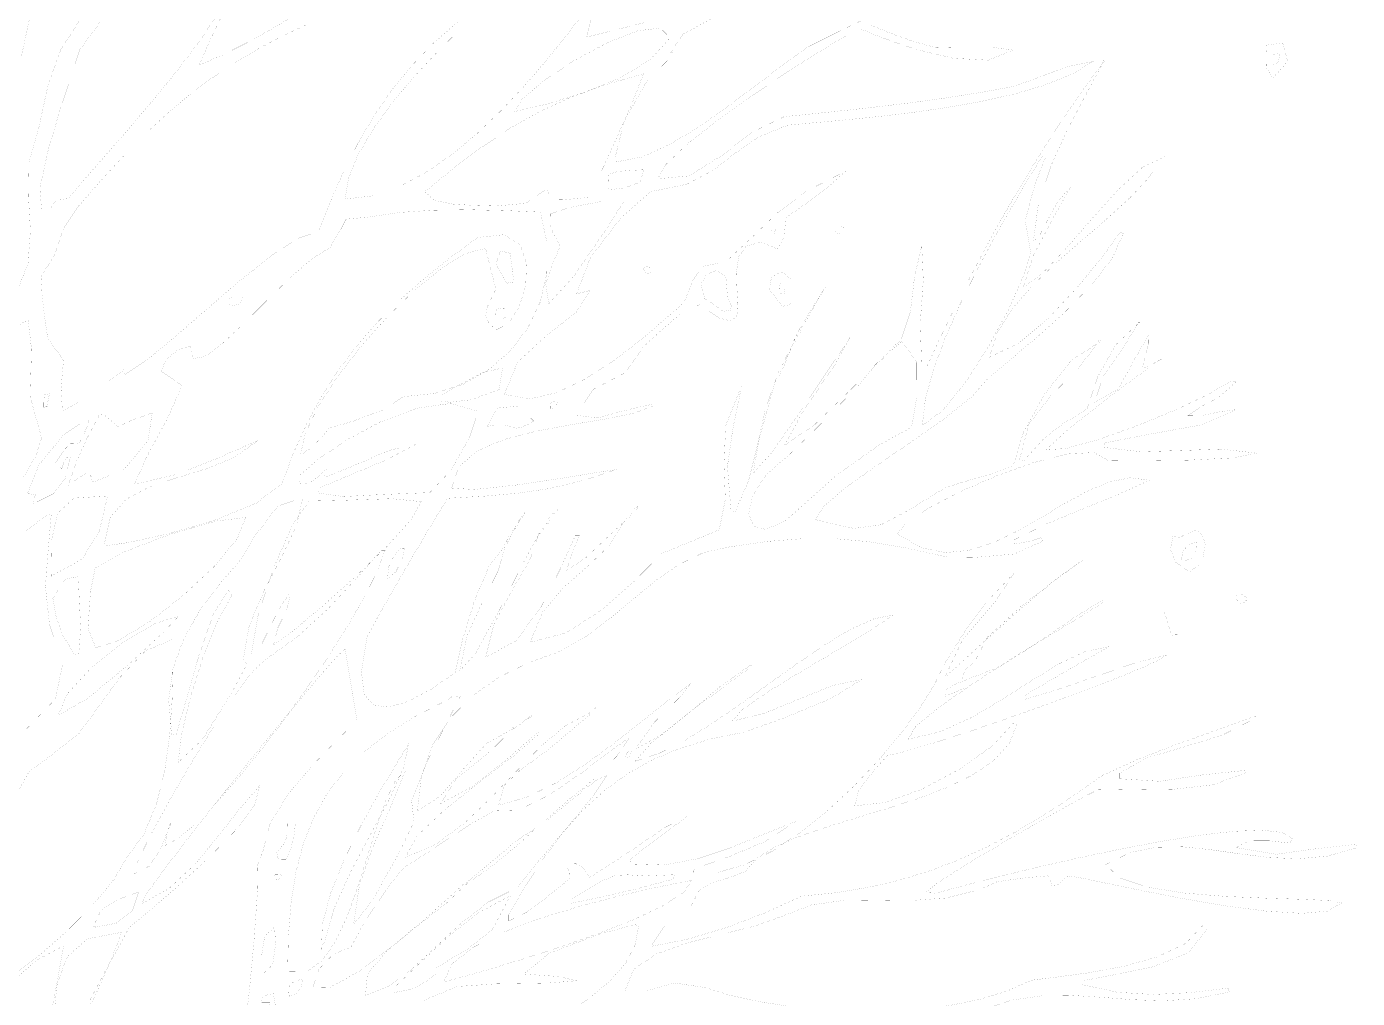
# Model space of a CAD drawing. Extents: x 0 to 56.3, y 0 to 80.3.
# Drawn here: x 24.9 to 48.49, y 41.1 to 58.32 of the extents above; entities that cross this region are included whole.
import ezdxf

# ---------------------------------------------------------------- set-up
doc = ezdxf.new("R2010")
doc.units = 0
doc.header["$LTSCALE"] = 0.000394
doc.header["$MEASUREMENT"] = 0
doc.layers.get('0').update_dxf_attribs({"linetype": 'CONTINUOUS'})
doc.layers.add('Alberi', color=8, linetype='CONTINUOUS')

# ---------------------------------------------------------------- blocks, each defined once
blk = doc.blocks.new('A$C3AE453EB')
at = {"layer": 'Alberi', "color": 9, "linetype": 'Continuous', "const_width": 0.001}
for points in [[(35.851, 58.387), (35.369, 58.264), (34.83, 58.13), (34.926, 58.519)], [(34.762, 58.537), (34.445, 58.125), (34.093, 57.69), (33.71, 57.248), (33.3, 56.814), (32.87, 56.404), (32.422, 56.034), (31.962, 55.719), (31.493, 55.474), (31.021, 55.316), (30.55, 55.26), (30.611, 55.633), (30.781, 56.048), (31.043, 56.494), (31.379, 56.957), (31.772, 57.427), (32.204, 57.89), (32.657, 58.335)], [(28.288, 58.529), (27.927, 57.999), (27.496, 57.439), (27.035, 56.88), (26.581, 56.352), (26.174, 55.888), (25.85, 55.517), (25.65, 55.27), (25.482, 55.25), (25.401, 55.207), (25.32, 55.08), (25.27, 55.08), (25.22, 55.08), (25.17, 55.08), (25.14, 55.452), (25.287, 56.13), (25.517, 56.904), (25.736, 57.567), (25.85, 57.91), (26.206, 58.394)], [(39.793, 58.468), (39.288, 58.224), (38.76, 57.96), (38.361, 57.677), (37.891, 57.32), (37.376, 56.931), (36.84, 56.553), (36.309, 56.23), (35.807, 56.005), (35.36, 55.92), (35.343, 55.927), (35.33, 55.93), (35.32, 55.93), (35.495, 56.645), (35.908, 57.365), (36.39, 57.84), (36.363, 57.85), (36.34, 57.857), (36.32, 57.86), (36.538, 58.18), (37.082, 58.48)], [(32.57, 58.42), (32.122, 58.029), (31.725, 57.618), (31.374, 57.187), (31.063, 56.735), (30.783, 56.261), (30.531, 55.762), (30.299, 55.239), (30.08, 54.69), (29.715, 54.567), (29.228, 54.246), (28.666, 53.798), (28.079, 53.293), (27.515, 52.802), (27.022, 52.398), (26.65, 52.15), (26.633, 52.177), (26.62, 52.2), (26.61, 52.22), (26.328, 52.005), (25.835, 51.676), (25.54, 51.5), (25.515, 51.904), (25.559, 52.407), (25.28, 52.79), (25.22, 53.198), (25.18, 53.556), (25.16, 53.89), (25.394, 54.257), (25.563, 54.741), (25.83, 55.14), (26.25, 55.621), (26.653, 56.055), (27.043, 56.447), (27.426, 56.8), (27.808, 57.119), (28.193, 57.409), (28.588, 57.673), (28.996, 57.916), (29.425, 58.142), (29.878, 58.356)], [(24.811, 57.788), (24.908, 58.228), (24.96, 58.48), (25.423, 58.672), (25.904, 58.875), (26.42, 59.04), (26.42, 59.017), (26.42, 58.99), (26.42, 58.96), (25.863, 58.452), (25.508, 57.905), (25.284, 57.276), (25.12, 56.52), (24.948, 55.919), (24.938, 55.311), (24.972, 54.704), (24.93, 54.107), (24.69, 53.53)], [(36.09, 55.62), (36.231, 55.871), (36.606, 56.229), (37.142, 56.651), (37.765, 57.096), (38.403, 57.524), (38.984, 57.891), (39.434, 58.157), (39.68, 58.28)], [(39.68, 58.28), (40.069, 58.118), (40.661, 57.915), (41.33, 57.755), (41.948, 57.722), (42.39, 57.9)], [(41.03, 57.94), (40.614, 58.057), (40.22, 58.197), (39.87, 58.34)], [(42.39, 57.9), (42.017, 57.951), (41.403, 57.95), (41.03, 57.94)], [(38.39, 56.57), (38.814, 56.609), (39.325, 56.655), (39.902, 56.712), (40.52, 56.784), (41.156, 56.873), (41.788, 56.983), (42.393, 57.117), (42.947, 57.279), (43.427, 57.473), (43.81, 57.7)], [(43.99, 57.69), (43.653, 57.229), (43.328, 56.763), (43.016, 56.29), (42.714, 55.811), (42.422, 55.325), (42.14, 54.832), (41.866, 54.331), (41.6, 53.823), (41.341, 53.307), (41.088, 52.783), (40.84, 52.25)], [(43.81, 57.7), (43.339, 57.606), (42.825, 57.414), (42.42, 57.26)], [(42.75, 54.53), (42.837, 55.18), (43.06, 55.851), (43.363, 56.513), (43.692, 57.136), (43.99, 57.69)], [(44.02, 57.7), (44.01, 57.707), (44, 57.71), (43.99, 57.71)], [(44.03, 57.73), (44.02, 57.73), (44.01, 57.73), (44, 57.73)], [(42.42, 57.26), (41.831, 57.153), (41.245, 57.06), (40.662, 56.978), (40.08, 56.907), (39.499, 56.841), (38.916, 56.78), (38.33, 56.72)], [(38.33, 56.72), (37.786, 56.456), (37.218, 56.028), (36.645, 55.671), (36.09, 55.62)], [(35.96, 55.39), (36.605, 55.524), (37.064, 55.765), (37.444, 56.058), (37.85, 56.346), (38.39, 56.57)], [(41.97, 52.46), (42.106, 52.89), (42.37, 53.312), (42.73, 53.726), (43.151, 54.131), (43.602, 54.525), (44.047, 54.908), (44.454, 55.278), (44.79, 55.636), (45.02, 55.98)], [(45.02, 55.98), (44.68, 55.823), (44.251, 55.427), (43.78, 54.904), (43.312, 54.367), (42.893, 53.928), (42.57, 53.7)], [(45.04, 55.99), (45.03, 55.997), (45.023, 56), (45.02, 56)], [(45.06, 56.01), (45.05, 56.017), (45.043, 56.02), (45.04, 56.02)], [(45.08, 56), (45.07, 56.01), (45.063, 56.02), (45.06, 56.03)], [(45.1, 56.03), (45.1, 56.037), (45.1, 56.04), (45.1, 56.04)], [(39.43, 55.76), (38.716, 55.396), (38.226, 55.03), (37.806, 54.627), (37.3, 54.15)], [(38.36, 54.93), (38.729, 55.188), (39.095, 55.463), (39.43, 55.76)], [(42.57, 53.7), (42.746, 54.26), (43.108, 54.941), (43.41, 55.48)], [(43.41, 55.48), (43.186, 55.223), (42.997, 54.884), (42.82, 54.54)], [(43.43, 55.49), (43.42, 55.497), (43.41, 55.5), (43.4, 55.5)], [(34.65, 53.58), (34.901, 54.23), (35.443, 54.934), (35.96, 55.39)], [(37.93, 54.5), (38.21, 54.374), (38.333, 54.597), (38.36, 54.93)], [(36.83, 53.39), (37.197, 53.147), (37.404, 53.099), (37.495, 53.202), (37.511, 53.413), (37.494, 53.685), (37.485, 53.975), (37.527, 54.237), (37.661, 54.427), (37.93, 54.5)], [(44.29, 54.68), (43.981, 54.253), (43.535, 53.704), (43.013, 53.148), (42.471, 52.696), (41.97, 52.46)], [(41.97, 52.11), (42.346, 52.423), (42.82, 52.822), (43.324, 53.275), (43.79, 53.752), (44.151, 54.22), (44.34, 54.65)], [(42.82, 54.54), (42.793, 54.54), (42.77, 54.537), (42.75, 54.53)], [(44.34, 54.65), (44.32, 54.66), (44.303, 54.67), (44.29, 54.68)], [(40.77, 54.43), (40.643, 53.893), (40.567, 53.258), (40.4, 52.76)], [(40.77, 52.25), (40.743, 53.055), (40.797, 53.825), (40.77, 54.43)], [(37.3, 54.15), (36.879, 54.066), (36.714, 53.821), (36.56, 53.43)], [(33.37, 51.8), (33.608, 52.373), (34.13, 52.851), (34.653, 53.264), (34.89, 53.64)], [(34.89, 53.64), (34.81, 53.62), (34.73, 53.6), (34.65, 53.58)], [(38.68, 53.09), (38.81, 53.3), (38.94, 53.51), (39.07, 53.72)], [(38.7, 53.07), (38.81, 53.267), (38.92, 53.46), (39.03, 53.65)], [(36.56, 53.43), (36.24, 53.149), (35.824, 52.795), (35.341, 52.421), (34.824, 52.082), (34.302, 51.83), (33.808, 51.718), (33.37, 51.8)], [(35.83, 52.64), (36.151, 52.93), (36.475, 53.214), (36.83, 53.39)], [(24.505, 52.879), (24.93, 53.12), (24.992, 52.603), (24.968, 51.761), (25.17, 51.03), (25.072, 50.714), (24.838, 50.316)], [(44.63, 53.06), (44.62, 53.067), (44.61, 53.07), (44.6, 53.07)], [(44.64, 53.08), (44.63, 53.08), (44.62, 53.08), (44.61, 53.08)], [(44.66, 53.08), (44.65, 53.09), (44.643, 53.097), (44.64, 53.1)], [(38.56, 52.86), (38.55, 52.85), (38.543, 52.837), (38.54, 52.82)], [(38.57, 52.82), (38.563, 52.837), (38.56, 52.85), (38.56, 52.86)], [(38.6, 52.87), (38.59, 52.877), (38.58, 52.88), (38.57, 52.88)], [(38.63, 53), (38.61, 52.97), (38.593, 52.937), (38.58, 52.9)], [(38.61, 52.89), (38.624, 52.928), (38.636, 52.97), (38.63, 53)], [(38.66, 53), (38.65, 53.007), (38.643, 53.01), (38.64, 53.01)], [(38.68, 53.03), (38.67, 53.037), (38.66, 53.04), (38.65, 53.04)], [(38.69, 53.05), (38.68, 53.057), (38.67, 53.06), (38.66, 53.06)], [(44.6, 53.05), (44.209, 52.679), (43.884, 52.105), (43.7, 51.54)], [(43.83, 51.65), (43.992, 52.129), (44.325, 52.605), (44.6, 53.05)], [(44.79, 52.85), (44.543, 52.424), (44.257, 51.904), (43.83, 51.65)], [(44.68, 52.28), (44.729, 52.461), (44.788, 52.702), (44.79, 52.85)], [(34.64, 51.43), (34.949, 51.891), (35.521, 52.187), (35.83, 52.64)], [(39.5, 52.81), (39.205, 52.373), (38.666, 51.564), (38.115, 50.775), (37.78, 50.4)], [(38.49, 52.69), (38.423, 52.57), (38.36, 52.447), (38.3, 52.32)], [(38.33, 52.31), (38.38, 52.44), (38.433, 52.567), (38.49, 52.69)], [(38.34, 50.9), (38.659, 51.489), (39.235, 52.335), (39.5, 52.81)], [(38.51, 52.7), (38.5, 52.707), (38.49, 52.71), (38.48, 52.71)], [(38.52, 52.78), (38.51, 52.77), (38.503, 52.757), (38.5, 52.74)], [(38.53, 52.72), (38.523, 52.74), (38.52, 52.76), (38.52, 52.78)], [(38.55, 52.8), (38.54, 52.8), (38.533, 52.797), (38.53, 52.79)], [(40.19, 52.58), (40.253, 52.64), (40.32, 52.697), (40.39, 52.75)], [(40.22, 52.57), (40.28, 52.62), (40.34, 52.67), (40.4, 52.72)], [(40.4, 52.76), (40.683, 52.374), (40.681, 51.753), (40.59, 51.22)], [(43.88, 52.7), (43.426, 52.406), (42.951, 51.81), (42.568, 51.117), (42.39, 50.53)], [(42.5, 50.64), (42.671, 51.28), (43.07, 51.79), (43.529, 52.241), (43.88, 52.7)], [(43.9, 52.7), (43.89, 52.71), (43.883, 52.717), (43.88, 52.72)], [(43.92, 52.72), (43.91, 52.73), (43.9, 52.737), (43.89, 52.74)], [(43.93, 52.73), (43.92, 52.74), (43.91, 52.747), (43.9, 52.75)], [(43.95, 52.75), (43.94, 52.757), (43.93, 52.76), (43.92, 52.76)], [(43.96, 52.77), (43.953, 52.777), (43.95, 52.78), (43.95, 52.78)], [(43.97, 52.78), (43.963, 52.787), (43.96, 52.79), (43.96, 52.79)], [(39.99, 52.37), (39.478, 51.851), (38.866, 51.259), (38.34, 50.9)], [(38.43, 50.74), (38.906, 51.203), (39.641, 51.948), (39.99, 52.37)], [(40.02, 52.38), (40.01, 52.387), (40.003, 52.39), (40, 52.39)], [(40.04, 52.38), (40.03, 52.39), (40.02, 52.397), (40.01, 52.4)], [(40.05, 52.4), (40.04, 52.41), (40.033, 52.417), (40.03, 52.42)], [(40.07, 52.41), (40.06, 52.42), (40.05, 52.427), (40.04, 52.43)], [(40.08, 52.43), (40.07, 52.437), (40.06, 52.44), (40.05, 52.44)], [(40.1, 52.44), (40.09, 52.45), (40.08, 52.457), (40.07, 52.46)], [(40.11, 52.45), (40.1, 52.46), (40.09, 52.467), (40.08, 52.47)], [(40.12, 52.47), (40.11, 52.48), (40.103, 52.487), (40.1, 52.49)], [(40.14, 52.48), (40.13, 52.49), (40.12, 52.497), (40.11, 52.5)], [(40.15, 52.5), (40.14, 52.507), (40.13, 52.51), (40.12, 52.51)], [(40.17, 52.52), (40.16, 52.527), (40.15, 52.53), (40.14, 52.53)], [(40.18, 52.53), (40.173, 52.537), (40.17, 52.54), (40.17, 52.54)], [(40.21, 52.55), (40.2, 52.56), (40.193, 52.57), (40.19, 52.58)], [(44.86, 52.34), (44.913, 52.37), (44.97, 52.4), (45.03, 52.43)], [(44.88, 52.33), (44.89, 52.34), (44.903, 52.35), (44.92, 52.36)], [(26.62, 52.24), (26.623, 52.25), (26.63, 52.257), (26.64, 52.26)], [(38.25, 52.13), (38.24, 52.137), (38.23, 52.14), (38.22, 52.14)], [(38.24, 52.21), (38.233, 52.2), (38.23, 52.187), (38.23, 52.17)], [(38.28, 52.2), (38.263, 52.207), (38.25, 52.21), (38.24, 52.21)], [(38.29, 52.23), (38.28, 52.237), (38.27, 52.24), (38.26, 52.24)], [(38.26, 52.17), (38.263, 52.18), (38.27, 52.19), (38.28, 52.2)], [(38.29, 52.31), (38.283, 52.297), (38.28, 52.28), (38.28, 52.26)], [(38.32, 52.27), (38.31, 52.287), (38.3, 52.3), (38.29, 52.31)], [(38.3, 52.25), (38.303, 52.26), (38.31, 52.267), (38.32, 52.27)], [(40.84, 52.25), (40.813, 52.25), (40.79, 52.25), (40.77, 52.25)], [(42.97, 50.82), (43.393, 51.202), (44.217, 51.851), (44.78, 52.26)], [(44.78, 52.26), (44.743, 52.27), (44.71, 52.277), (44.68, 52.28)], [(44.79, 52.28), (44.78, 52.287), (44.773, 52.29), (44.77, 52.29)], [(44.81, 52.28), (44.8, 52.29), (44.793, 52.3), (44.79, 52.31)], [(44.84, 52.31), (44.83, 52.317), (44.823, 52.32), (44.82, 52.32)], [(44.85, 52.32), (44.843, 52.327), (44.84, 52.33), (44.84, 52.33)], [(37.58, 51.96), (37.297, 51.251), (37.264, 50.568), (37.289, 49.941), (37.18, 49.4)], [(37.39, 49.73), (37.326, 50.526), (37.424, 51.204), (37.58, 51.96)], [(38.19, 52.09), (37.99, 51.499), (37.851, 50.871), (37.699, 50.261), (37.46, 49.72)], [(37.78, 50.4), (37.891, 51.021), (38.093, 51.743), (38.19, 52.09)], [(38.23, 52.1), (38.22, 52.107), (38.213, 52.11), (38.21, 52.11)], [(38.89, 49.58), (39.038, 49.824), (39.424, 50.151), (39.964, 50.535), (40.573, 50.95), (41.167, 51.368), (41.661, 51.764), (41.97, 52.11)], [(46.25, 52.04), (45.881, 51.816), (45.291, 51.535), (44.591, 51.246), (43.896, 50.999), (43.318, 50.84), (42.97, 50.82)], [(45.48, 51.42), (45.739, 51.594), (46.035, 51.747), (46.34, 52.02)], [(46.34, 52.02), (46.31, 52.03), (46.28, 52.037), (46.25, 52.04)], [(32.44, 50.14), (32.563, 50.519), (32.892, 50.8), (33.372, 51.003), (33.944, 51.15), (34.551, 51.262), (35.136, 51.358), (35.641, 51.461), (36.01, 51.59)], [(36.02, 51.63), (35.564, 51.53), (35.022, 51.384), (34.64, 51.43)], [(36.01, 51.59), (36.01, 51.607), (36.013, 51.62), (36.02, 51.63)], [(43.7, 51.54), (43.27, 51.278), (42.944, 51.026), (42.58, 50.63)], [(44.01, 50.94), (44.779, 51.089), (45.698, 51.255), (46.34, 51.53)], [(46.34, 51.53), (46.03, 51.488), (45.723, 51.422), (45.48, 51.42)], [(40.59, 51.22), (40.008, 50.9), (39.272, 50.377), (38.79, 49.95)], [(38.79, 49.95), (38.342, 49.549), (38.001, 49.407), (37.783, 49.472), (37.703, 49.69), (37.774, 50.01), (38.011, 50.377), (38.43, 50.74)], [(40.34, 49.33), (40.488, 49.518), (40.879, 49.778), (41.438, 50.07), (42.089, 50.355), (42.754, 50.593), (43.356, 50.745), (43.821, 50.77), (44.07, 50.63)], [(44, 50.86), (44, 50.89), (44.003, 50.917), (44.01, 50.94)], [(46.71, 50.76), (46.063, 50.831), (45.366, 50.806), (44.664, 50.784), (44, 50.86)], [(44.07, 50.63), (44.634, 50.625), (45.488, 50.635), (46.292, 50.675), (46.71, 50.76)], [(30.24, 50.49), (30.23, 50.497), (30.22, 50.5), (30.21, 50.5)], [(30.23, 50.52), (30.24, 50.53), (30.253, 50.537), (30.27, 50.54)], [(42.39, 50.53), (42.003, 50.385), (41.577, 50.269), (41.19, 50.15)], [(42.58, 50.63), (42.55, 50.637), (42.523, 50.64), (42.5, 50.64)], [(30.23, 50.46), (30.201, 50.466), (30.186, 50.461), (30.17, 50.44)], [(30.2, 50.43), (30.21, 50.44), (30.22, 50.45), (30.23, 50.46)], [(32.37, 49.96), (33.016, 49.997), (33.6, 50.048), (34.161, 50.131), (34.738, 50.266), (35.37, 50.47)], [(35.37, 50.47), (35.085, 50.428), (34.406, 50.317), (33.576, 50.193), (32.84, 50.115), (32.44, 50.14)], [(44.81, 50.28), (44.459, 50.323), (44.088, 50.247), (43.701, 50.085), (43.301, 49.865), (42.889, 49.62), (42.469, 49.38), (42.044, 49.176), (41.615, 49.038), (41.187, 48.997), (40.761, 49.084), (40.34, 49.33)], [(42.4, 49.22), (42.988, 49.508), (43.598, 49.761), (44.211, 50.009), (44.81, 50.28)], [(41.19, 50.15), (40.527, 49.743), (40.048, 49.49), (39.564, 49.425), (38.89, 49.58)], [(30.94, 47.51), (31.187, 47.962), (31.666, 48.791), (32.14, 49.593), (32.37, 49.96)], [(34.33, 49.77), (34.31, 49.767), (34.29, 49.76), (34.27, 49.75)], [(34.3, 49.73), (34.31, 49.747), (34.32, 49.76), (34.33, 49.77)], [(35.74, 49.8), (35.697, 49.792), (35.673, 49.779), (35.65, 49.75)], [(35.68, 49.72), (35.7, 49.75), (35.72, 49.777), (35.74, 49.8)], [(35.76, 49.81), (35.75, 49.817), (35.74, 49.82), (35.73, 49.82)], [(35.77, 49.83), (35.76, 49.83), (35.753, 49.83), (35.75, 49.83)], [(24.883, 49.372), (25.27, 49.67), (25.29, 49.67), (25.313, 49.667), (25.34, 49.66), (25.286, 49.029), (25.238, 48.395), (25.31, 47.73), (25.545, 47.022), (25.415, 46.401), (24.87, 45.84)], [(33.6, 49.5), (33.639, 49.582), (33.681, 49.642), (33.76, 49.73)], [(33.62, 49.52), (33.66, 49.58), (33.7, 49.637), (33.74, 49.69)], [(33.83, 47.41), (34.055, 47.951), (34.429, 48.385), (34.855, 48.76), (35.241, 49.129), (35.49, 49.54)], [(34.16, 49.54), (34.15, 49.547), (34.14, 49.55), (34.13, 49.55)], [(34.18, 49.56), (34.17, 49.567), (34.16, 49.57), (34.15, 49.57)], [(34.19, 49.64), (34.18, 49.63), (34.17, 49.617), (34.16, 49.6)], [(34.22, 49.61), (34.21, 49.62), (34.2, 49.63), (34.19, 49.64)], [(34.19, 49.58), (34.2, 49.59), (34.21, 49.6), (34.22, 49.61)], [(34.23, 49.63), (34.22, 49.64), (34.21, 49.647), (34.2, 49.65)], [(34.24, 49.65), (34.23, 49.657), (34.223, 49.66), (34.22, 49.66)], [(34.26, 49.68), (34.25, 49.687), (34.24, 49.69), (34.23, 49.69)], [(34.27, 49.7), (34.26, 49.707), (34.25, 49.71), (34.24, 49.71)], [(34.29, 49.72), (34.28, 49.72), (34.27, 49.72), (34.26, 49.72)], [(35.49, 49.54), (35.17, 49.242), (34.81, 48.899), (34.47, 48.68)], [(35.51, 49.54), (35.5, 49.547), (35.49, 49.55), (35.48, 49.55)], [(35.54, 49.57), (35.523, 49.57), (35.51, 49.57), (35.5, 49.57)], [(35.55, 49.59), (35.54, 49.597), (35.53, 49.6), (35.52, 49.6)], [(35.52, 49.55), (35.523, 49.56), (35.53, 49.567), (35.54, 49.57)], [(35.57, 49.61), (35.56, 49.61), (35.55, 49.61), (35.54, 49.61)], [(35.64, 49.73), (35.61, 49.7), (35.58, 49.67), (35.55, 49.64)], [(35.58, 49.62), (35.609, 49.658), (35.638, 49.7), (35.64, 49.73)], [(37.46, 49.72), (37.433, 49.727), (37.41, 49.73), (37.39, 49.73)], [(33.98, 49.32), (33.702, 48.806), (33.28, 47.971), (32.858, 47.207), (32.58, 46.9)], [(33.04, 47.14), (33.187, 47.727), (33.51, 48.331), (33.833, 48.885), (33.98, 49.32)], [(34.63, 49.3), (34.37, 48.721), (34.023, 48.033), (33.581, 47.438), (33.04, 47.14)], [(33.51, 49.31), (33.5, 49.317), (33.49, 49.32), (33.48, 49.32)], [(33.52, 49.33), (33.51, 49.337), (33.5, 49.34), (33.49, 49.34)], [(33.54, 49.35), (33.53, 49.357), (33.52, 49.36), (33.51, 49.36)], [(33.55, 49.38), (33.536, 49.401), (33.528, 49.403), (33.52, 49.39)], [(33.56, 49.41), (33.55, 49.42), (33.543, 49.427), (33.54, 49.43)], [(33.58, 49.42), (33.57, 49.43), (33.56, 49.437), (33.55, 49.44)], [(33.59, 49.45), (33.58, 49.457), (33.57, 49.46), (33.56, 49.46)], [(33.61, 49.47), (33.6, 49.477), (33.59, 49.48), (33.58, 49.48)], [(34.01, 49.33), (34, 49.33), (33.99, 49.33), (33.98, 49.33)], [(34.02, 49.34), (34.01, 49.34), (34, 49.34), (33.99, 49.34)], [(34.04, 49.36), (34.03, 49.367), (34.02, 49.37), (34.01, 49.37)], [(34.05, 49.38), (34.04, 49.387), (34.03, 49.39), (34.02, 49.39)], [(34.06, 49.4), (34.05, 49.407), (34.043, 49.41), (34.04, 49.41)], [(34.08, 49.42), (34.07, 49.427), (34.06, 49.43), (34.05, 49.43)], [(34.09, 49.44), (34.08, 49.44), (34.07, 49.44), (34.06, 49.44)], [(34.11, 49.46), (34.1, 49.467), (34.09, 49.47), (34.08, 49.47)], [(34.12, 49.48), (34.11, 49.49), (34.1, 49.497), (34.09, 49.5)], [(34.15, 49.52), (34.133, 49.52), (34.12, 49.517), (34.11, 49.51)], [(34.13, 49.49), (34.133, 49.5), (34.14, 49.51), (34.15, 49.52)], [(34.47, 48.68), (34.543, 48.89), (34.62, 49.097), (34.7, 49.3)], [(34.7, 49.3), (34.673, 49.3), (34.65, 49.3), (34.63, 49.3)], [(37.18, 49.4), (36.84, 49.26), (36.5, 49.12), (36.16, 48.98)], [(45.22, 49.28), (45.344, 49.269), (45.489, 49.338), (45.64, 49.4)], [(45.64, 49.4), (45.7, 49.348), (45.75, 49.266), (45.81, 49.12)], [(33.39, 49.12), (33.108, 48.771), (32.84, 48.138), (32.625, 47.433), (32.5, 46.87)], [(32.58, 46.9), (32.707, 47.514), (32.985, 48.123), (33.263, 48.675), (33.39, 49.12)], [(33.41, 49.13), (33.396, 49.151), (33.388, 49.153), (33.38, 49.14)], [(33.46, 49.29), (33.44, 49.257), (33.42, 49.22), (33.4, 49.18)], [(33.42, 49.16), (33.44, 49.2), (33.463, 49.24), (33.49, 49.28)], [(33.49, 49.28), (33.48, 49.287), (33.47, 49.29), (33.46, 49.29)], [(33.81, 47.05), (34.341, 47.24), (34.813, 47.51), (35.244, 47.83), (35.65, 48.169), (36.048, 48.496), (36.457, 48.781), (36.891, 48.993), (37.37, 49.1)], [(37.37, 49.1), (38.055, 49.197), (38.668, 49.245), (39.249, 49.243), (39.839, 49.189), (40.479, 49.082), (41.21, 48.92)], [(41.21, 48.92), (41.749, 48.915), (42.408, 48.972), (42.92, 49.2)], [(42.88, 49.26), (42.711, 49.205), (42.549, 49.172), (42.4, 49.15)], [(42.4, 49.15), (42.4, 49.177), (42.4, 49.2), (42.4, 49.22)], [(42.92, 49.2), (42.903, 49.22), (42.89, 49.24), (42.88, 49.26)], [(45.5, 48.67), (45.267, 48.828), (45.179, 49.055), (45.22, 49.28)], [(45.52, 48.66), (45.683, 48.772), (45.753, 48.911), (45.79, 49.11)], [(36.16, 48.98), (35.682, 48.499), (35.104, 47.985), (34.471, 47.577), (33.83, 47.41)], [(41.18, 46.79), (41.39, 46.976), (41.885, 47.43), (42.521, 48), (43.152, 48.531), (43.63, 48.87)], [(43.63, 48.87), (43.196, 48.554), (42.53, 48.046), (41.931, 47.496), (41.7, 47.05)], [(41.17, 47.02), (41.531, 47.596), (41.942, 48.145), (42.41, 48.64)], [(42.41, 48.64), (42.091, 48.154), (41.499, 47.463), (41.18, 46.79)], [(43.97, 48.15), (43.78, 48.037), (43.59, 47.92), (43.4, 47.8)], [(43.98, 48.11), (43.973, 48.127), (43.97, 48.14), (43.97, 48.15)], [(46.42, 48.1), (46.347, 48.166), (46.347, 48.228), (46.36, 48.26)], [(46.36, 48.26), (46.42, 48.26), (46.476, 48.241), (46.55, 48.18)], [(46.43, 48.09), (46.469, 48.1), (46.497, 48.124), (46.53, 48.16)], [(40.26, 47.89), (39.924, 47.825), (39.526, 47.646), (39.078, 47.38), (38.594, 47.053), (38.088, 46.693), (37.572, 46.324), (37.061, 45.974), (36.568, 45.669), (36.107, 45.436), (35.69, 45.3)], [(37.41, 46.01), (37.594, 46.22), (38.062, 46.542), (38.689, 46.924), (39.348, 47.312), (39.913, 47.652), (40.26, 47.89)], [(43.44, 47.77), (43.62, 47.887), (43.8, 48), (43.98, 48.11)], [(40.53, 45.69), (40.661, 45.919), (41.133, 46.3), (41.795, 46.755), (42.497, 47.204), (43.089, 47.565), (43.42, 47.76)], [(43.39, 47.79), (42.883, 47.44), (42.14, 46.967), (41.52, 46.73)], [(43.42, 47.76), (43.41, 47.77), (43.4, 47.78), (43.39, 47.79)], [(24.763, 44.785), (24.95, 45.12), (25.238, 45.327), (25.529, 45.557), (25.83, 45.79), (26.15, 46.224), (26.553, 46.779), (27.011, 47.257), (27.5, 47.46), (27.499, 46.966), (27.484, 46.389), (27.441, 45.768), (27.354, 45.14), (27.206, 44.541), (26.984, 44.009), (26.67, 43.58), (26.453, 43.205), (26.079, 42.753), (25.603, 42.274), (25.079, 41.816), (24.563, 41.429)], [(32.5, 46.87), (32.076, 46.578), (31.678, 46.365), (31.331, 46.259), (31.059, 46.292), (30.886, 46.491), (30.839, 46.888), (30.94, 47.51)], [(26.93, 42.77), (27.048, 42.973), (27.328, 43.361), (27.728, 43.887), (28.21, 44.501), (28.733, 45.154), (29.256, 45.797), (29.739, 46.381), (30.143, 46.858), (30.427, 47.177), (30.55, 47.29)], [(30.55, 47.29), (30.62, 46.87), (30.69, 46.447), (30.76, 46.02)], [(40.16, 45.4), (40.494, 45.478), (41.028, 45.638), (41.699, 45.857), (42.445, 46.114), (43.203, 46.385), (43.911, 46.65), (44.507, 46.885), (44.927, 47.069), (45.11, 47.18)], [(44.09, 47.33), (43.669, 47.246), (43.207, 47.028), (42.711, 46.726), (42.188, 46.39), (41.646, 46.072), (41.091, 45.822), (40.53, 45.69)], [(42.6, 46.47), (43.093, 46.76), (43.59, 47.047), (44.09, 47.33)], [(45.11, 47.18), (44.639, 47.07), (43.9, 46.82), (43.138, 46.556), (42.6, 46.4)], [(31.83, 44.42), (31.903, 45.05), (32.108, 45.602), (32.423, 46.076), (32.826, 46.475), (33.295, 46.799), (33.81, 47.05)], [(35.69, 45.3), (35.977, 45.625), (36.624, 46.146), (37.306, 46.654), (37.7, 46.94)], [(37.7, 46.98), (37.192, 46.619), (36.674, 46.179), (36.169, 45.775), (35.7, 45.52)], [(36.73, 43.33), (37.161, 43.333), (37.628, 43.466), (38.117, 43.706), (38.613, 44.033), (39.105, 44.427), (39.576, 44.867), (40.016, 45.331), (40.408, 45.8), (40.74, 46.251), (40.999, 46.665), (41.17, 47.02)], [(37.7, 46.94), (37.7, 46.957), (37.7, 46.97), (37.7, 46.98)], [(37.73, 46.99), (37.723, 46.997), (37.72, 47), (37.72, 47)], [(37.75, 47), (37.74, 47.007), (37.733, 47.01), (37.73, 47.01)], [(37.76, 47.01), (37.753, 47.017), (37.75, 47.02), (37.75, 47.02)], [(41.7, 47.05), (41.577, 46.96), (41.527, 46.898), (41.49, 46.76)], [(39.71, 46.75), (39.19, 46.643), (38.598, 46.403), (37.986, 46.151), (37.41, 46.01)], [(37.64, 45.82), (38.312, 46.061), (39.171, 46.416), (39.71, 46.75)], [(41.18, 46.55), (41.274, 46.61), (41.373, 46.667), (41.5, 46.72)], [(41.49, 46.76), (41.5, 46.76), (41.513, 46.757), (41.53, 46.75)], [(41.52, 46.73), (41.52, 46.687), (41.52, 46.64), (41.52, 46.59)], [(36.68, 46.68), (36.249, 46.356), (35.785, 45.988), (35.297, 45.604), (34.793, 45.236), (34.281, 44.913), (33.771, 44.664), (33.27, 44.52)], [(35.7, 45.52), (36.03, 45.99), (36.464, 46.417), (36.68, 46.68)], [(41.19, 46.45), (41.183, 46.487), (41.18, 46.52), (41.18, 46.55)], [(41.52, 46.59), (41.41, 46.547), (41.3, 46.5), (41.19, 46.45)], [(42.6, 46.4), (42.6, 46.427), (42.6, 46.45), (42.6, 46.47)], [(34.93, 46.2), (34.95, 46.22), (34.973, 46.237), (35, 46.25)], [(34.95, 46.2), (34.96, 46.21), (34.97, 46.22), (34.98, 46.23)], [(30.76, 46.02), (30.394, 45.662), (29.956, 45.212), (29.534, 44.708), (29.216, 44.188), (29.09, 43.69)], [(34.89, 46.16), (34.453, 45.929), (34.019, 45.564), (33.58, 45.117), (33.128, 44.644), (32.657, 44.197), (32.156, 43.831), (31.62, 43.6)], [(33.27, 44.52), (33.364, 44.867), (33.656, 45.145), (34.16, 45.513), (34.89, 46.13)], [(33.61, 45.92), (33.69, 45.99), (33.773, 46.057), (33.86, 46.12)], [(33.65, 45.96), (33.673, 45.98), (33.7, 45.997), (33.73, 46.01)], [(33.78, 46.04), (33.803, 46.06), (33.83, 46.077), (33.86, 46.09)], [(34.91, 46.17), (34.9, 46.177), (34.89, 46.18), (34.88, 46.18)], [(34.89, 46.13), (34.89, 46.14), (34.89, 46.15), (34.89, 46.16)], [(46.68, 46.1), (45.98, 45.846), (45.284, 45.598), (44.609, 45.338), (43.97, 45.05)], [(44.28, 45.09), (44.741, 45.352), (45.389, 45.546), (46.087, 45.758), (46.7, 46.07)], [(46.7, 46.07), (46.69, 46.08), (46.683, 46.09), (46.68, 46.1)], [(31.62, 43.6), (31.82, 43.971), (32.315, 44.44), (32.946, 44.941), (33.554, 45.41), (33.98, 45.78)], [(33.53, 45.88), (33.052, 45.611), (32.624, 45.139), (32.224, 44.672), (31.83, 44.42)], [(32.23, 44.54), (32.529, 44.997), (33.117, 45.471), (33.53, 45.88)], [(33.95, 45.8), (33.424, 45.34), (32.816, 44.86), (32.23, 44.54)], [(33.44, 42.58), (33.765, 43.123), (34.09, 43.613), (34.423, 44.052), (34.773, 44.441), (35.146, 44.781), (35.551, 45.076), (35.995, 45.325), (36.486, 45.531), (37.032, 45.696), (37.64, 45.82)], [(33.55, 45.87), (33.54, 45.88), (33.53, 45.89), (33.52, 45.9)], [(33.58, 45.89), (33.57, 45.9), (33.56, 45.907), (33.55, 45.91)], [(33.59, 45.92), (33.58, 45.927), (33.57, 45.93), (33.56, 45.93)], [(33.98, 45.78), (33.97, 45.79), (33.96, 45.797), (33.95, 45.8)], [(33.99, 45.8), (33.98, 45.807), (33.973, 45.81), (33.97, 45.81)], [(37.65, 43.35), (37.843, 43.579), (38.159, 43.779), (38.573, 43.959), (39.059, 44.127), (39.592, 44.291), (40.145, 44.458), (40.693, 44.636), (41.211, 44.833), (41.672, 45.057), (42.051, 45.316), (42.322, 45.618), (42.46, 45.97)], [(42.4, 45.98), (42.027, 45.577), (41.449, 45.165), (40.776, 44.807), (40.116, 44.568), (39.58, 44.51)], [(42.46, 45.97), (42.44, 45.977), (42.42, 45.98), (42.4, 45.98)], [(30.13, 41.95), (30.147, 42.413), (30.294, 42.962), (30.533, 43.557), (30.829, 44.158), (31.143, 44.727), (31.439, 45.224), (31.68, 45.61)], [(31.68, 45.61), (31.582, 45.173), (31.333, 44.626), (31.001, 44.006), (30.653, 43.351), (30.357, 42.697), (30.18, 42.08)], [(39.58, 44.51), (39.657, 44.797), (39.943, 45.161), (40.16, 45.4)], [(31.65, 45.14), (31.64, 45.15), (31.63, 45.157), (31.62, 45.16)], [(31.66, 45.17), (31.65, 45.177), (31.64, 45.18), (31.63, 45.18)], [(31.65, 45.19), (31.66, 45.197), (31.673, 45.2), (31.69, 45.2)], [(43.97, 45.05), (43.451, 44.683), (42.941, 44.35), (42.436, 44.05), (41.931, 43.784), (41.421, 43.553), (40.902, 43.355), (40.369, 43.192), (39.817, 43.064), (39.243, 42.97), (38.64, 42.91)], [(43.9, 44.8), (44.477, 44.791), (45.206, 44.8), (45.938, 44.885), (46.52, 45.1)], [(46.52, 45.14), (45.748, 45.059), (44.992, 44.945), (44.28, 44.99)], [(44.28, 44.99), (44.28, 45.027), (44.28, 45.06), (44.28, 45.09)], [(46.52, 45.1), (46.52, 45.117), (46.52, 45.13), (46.52, 45.14)], [(26.72, 42.35), (27.061, 42.638), (27.555, 43.061), (28.101, 43.558), (28.599, 44.066), (28.945, 44.524), (29.04, 44.87)], [(29.04, 44.87), (28.674, 44.449), (28.289, 43.955), (27.876, 43.462), (27.426, 43.042), (26.93, 42.77)], [(34.12, 44.27), (34.32, 44.45), (34.523, 44.627), (34.73, 44.8)], [(34.15, 44.27), (34.35, 44.44), (34.553, 44.607), (34.76, 44.77)], [(40.84, 42.97), (41.06, 43.153), (41.611, 43.502), (42.333, 43.93), (43.062, 44.348), (43.639, 44.667), (43.9, 44.8)], [(32.74, 43.18), (33.104, 43.482), (33.602, 43.905), (33.94, 44.12)], [(33.94, 44.12), (33.654, 43.855), (33.136, 43.432), (32.81, 43.2)], [(34.88, 43.24), (35.494, 43.632), (36.219, 44.128), (36.64, 44.34)], [(35.6, 43.48), (36.199, 43.462), (36.788, 43.571), (37.37, 43.765), (37.95, 43.999), (38.53, 44.23)], [(36.64, 44.34), (36.293, 44.087), (35.95, 43.83), (35.61, 43.57)], [(38.53, 44.23), (38.006, 43.884), (37.331, 43.6), (36.74, 43.4)], [(47.35, 43.92), (47.17, 44.037), (46.808, 44.079), (46.299, 44.059), (45.68, 43.987), (44.987, 43.876), (44.254, 43.736), (43.517, 43.581), (42.813, 43.42), (42.176, 43.266), (41.643, 43.131), (41.249, 43.025), (41.03, 42.96)], [(46.34, 43.77), (46.564, 43.891), (46.936, 43.89), (47.3, 43.85)], [(47.3, 43.85), (47.313, 43.877), (47.33, 43.9), (47.35, 43.92)], [(29.09, 43.69), (29.053, 43.61), (29.02, 43.527), (28.99, 43.44)], [(44.03, 43.47), (44.465, 43.683), (44.921, 43.777), (45.395, 43.784), (45.886, 43.734), (46.39, 43.662), (46.905, 43.597), (47.428, 43.572), (47.957, 43.619), (48.49, 43.77)], [(48.48, 43.83), (47.745, 43.748), (47.055, 43.652), (46.34, 43.77)], [(48.49, 43.77), (48.483, 43.79), (48.48, 43.81), (48.48, 43.83)], [(28.99, 43.44), (28.998, 43.011), (28.936, 42.133), (28.854, 41.244), (28.8, 40.78)], [(34.53, 43.22), (34.526, 43.322), (34.508, 43.379), (34.47, 43.44)], [(34.51, 43.48), (34.5, 43.47), (34.49, 43.46), (34.48, 43.45)], [(34.87, 43.25), (34.757, 43.434), (34.643, 43.483), (34.51, 43.48)], [(35.61, 43.57), (35.603, 43.54), (35.6, 43.51), (35.6, 43.48)], [(36.74, 43.4), (36.733, 43.38), (36.73, 43.357), (36.73, 43.33)], [(48.21, 42.79), (47.998, 42.832), (47.529, 42.854), (46.887, 42.874), (46.158, 42.905), (45.423, 42.965), (44.768, 43.069), (44.275, 43.232), (44.03, 43.47)], [(33.45, 42.47), (33.781, 42.631), (34.212, 42.959), (34.53, 43.22)], [(36.83, 43.02), (37.058, 43.15), (37.349, 43.234), (37.65, 43.35)], [(41.81, 43.03), (42.105, 43.166), (42.605, 43.235), (43, 43.27)], [(43, 43.27), (43.04, 43.224), (43.056, 43.18), (43.07, 43.1)], [(43.07, 43.1), (43.172, 43.109), (43.258, 43.182), (43.36, 43.27)], [(43.36, 43.27), (43.582, 43.234), (44.038, 43.139), (44.662, 43.01), (45.387, 42.869), (46.146, 42.739), (46.875, 42.644), (47.506, 42.605), (47.973, 42.646), (48.21, 42.79)], [(35.97, 42.02), (36.215, 42.388), (36.651, 42.679), (36.83, 43.02)], [(38.26, 42.54), (38.821, 42.756), (39.4, 42.836), (39.994, 42.841), (40.596, 42.834), (41.203, 42.877), (41.81, 43.03)], [(41.03, 42.96), (40.963, 42.967), (40.9, 42.97), (40.84, 42.97)], [(38.64, 42.91), (38.008, 42.621), (37.316, 42.356), (36.619, 42.147), (35.97, 42.02)], [(33.44, 42.47), (33.44, 42.51), (33.44, 42.547), (33.44, 42.58)], [(35.51, 41.23), (35.662, 41.611), (36.059, 41.883), (36.608, 42.08), (37.218, 42.234), (37.799, 42.377), (38.26, 42.54)], [(25.57, 38.86), (25.401, 39.175), (25.464, 39.695), (25.686, 40.333), (25.994, 41.003), (26.318, 41.62), (26.584, 42.098), (26.72, 42.35)], [(31.937, 41.062), (32.54, 41.31), (33.227, 41.356), (34.15, 41.371), (34.65, 41.41), (34.356, 41.484), (34.001, 41.51), (33.72, 41.53), (34.16, 41.894), (35.04, 42.233), (35.7, 42.41), (35.713, 42.4), (35.73, 42.39), (35.75, 42.38), (35.692, 42.05), (35.527, 41.733), (35.269, 41.43), (34.929, 41.14), (34.521, 40.864)], [(45.76, 42.4), (45.449, 42.073), (44.945, 41.833), (44.333, 41.663), (43.699, 41.548), (43.129, 41.472), (42.71, 41.42)], [(43.62, 41.41), (44.157, 41.513), (44.86, 41.656), (45.496, 41.907), (45.83, 42.33)], [(45.83, 42.33), (45.803, 42.357), (45.78, 42.38), (45.76, 42.4)], [(30.18, 42.08), (30.163, 42.06), (30.15, 42.04), (30.14, 42.02)], [(36.93, 41.29), (36.382, 41.372), (35.878, 41.228), (35.51, 41.23)], [(42.71, 41.42), (42.291, 41.232), (41.812, 41.085), (41.285, 40.977), (40.724, 40.907), (40.141, 40.872), (39.551, 40.871), (38.965, 40.901), (38.397, 40.96), (37.86, 41.046), (37.366, 41.156), (36.93, 41.29)], [(43.62, 41.34), (43.62, 41.367), (43.62, 41.39), (43.62, 41.41)], [(46.2, 41.28), (45.52, 41.2), (44.869, 41.168), (44.238, 41.207), (43.62, 41.34)], [(46.22, 41.21), (46.21, 41.237), (46.203, 41.26), (46.2, 41.28)], [(41.82, 40.89), (42.374, 41.069), (42.91, 41.146), (43.435, 41.151), (43.96, 41.118), (44.492, 41.076), (45.04, 41.056), (45.613, 41.091), (46.22, 41.21)]]:
    blk.add_lwpolyline(points, dxfattribs=at)
for points in [[(27.96, 57.63), (28.19, 58.145), (28.64, 59.086), (28.95, 59.7), (29.54, 59.936), (30.25, 60.021), (30.96, 60.01), (30.837, 59.606), (30.51, 59.194), (30.041, 58.791), (29.489, 58.416), (28.918, 58.085), (28.388, 57.818)], [(33.55, 56.81), (33.699, 57.046), (34.085, 57.369), (34.614, 57.717), (35.194, 58.029), (35.732, 58.241), (36.135, 58.292), (36.31, 58.12), (35.954, 57.726), (35.398, 57.396), (34.743, 57.132), (34.093, 56.936)], [(46.99, 57.4), (46.875, 57.598), (46.869, 57.793), (46.88, 57.99), (47.169, 58.024), (47.255, 57.7)], [(46.99, 57.64), (46.99, 57.7), (46.99, 57.76), (46.99, 57.82), (47.03, 57.83), (47.073, 57.84), (47.12, 57.85), (47.11, 57.797), (47.1, 57.74), (47.09, 57.68), (47.053, 57.67), (47.02, 57.657)], [(32.81, 55.15), (32.452, 55.172), (32.131, 55.241), (31.96, 55.39), (32.487, 55.818), (32.991, 56.195), (33.491, 56.526), (34.007, 56.815), (34.558, 57.068), (35.163, 57.288), (35.84, 57.48), (35.597, 56.866), (35.136, 55.845), (34.86, 55.29), (34.627, 55.267), (34.393, 55.247), (34.2, 55.25), (34.18, 55.31), (34.16, 55.367), (34.14, 55.42), (34.123, 55.42), (34.11, 55.42), (34.1, 55.42), (33.752, 55.186), (33.224, 55.138)], [(40.78, 51.25), (40.831, 51.703), (40.972, 52.225), (41.183, 52.795), (41.447, 53.392), (41.744, 53.994), (42.057, 54.578), (42.366, 55.124), (42.653, 55.608), (42.9, 56.01), (42.92, 56.017), (42.943, 56.02), (42.97, 56.02), (42.773, 55.513), (42.603, 54.881), (42.7, 54.32), (42.574, 53.899), (42.307, 53.304), (41.946, 52.639), (41.54, 52.006), (41.135, 51.509)], [(35.27, 55.43), (35.25, 55.44), (35.23, 55.447), (35.21, 55.45), (35.21, 55.537), (35.213, 55.62), (35.22, 55.7), (35.396, 55.752), (35.604, 55.768), (35.84, 55.78), (35.781, 55.558), (35.496, 55.459)], [(34.16, 53.41), (34.103, 53.766), (34.244, 54.148), (34.36, 54.43), (34.243, 54.642), (34.187, 54.801), (34.19, 55), (34.54, 55.113), (35.1, 55.221), (35.49, 55.22), (35.187, 54.742), (34.589, 53.875)], [(26.32, 49.12), (26.303, 49.13), (26.29, 49.137), (26.28, 49.14), (26.387, 49.62), (26.672, 49.944), (27.086, 50.163), (27.577, 50.325), (28.093, 50.483), (28.585, 50.684), (29, 50.98), (28.277, 50.665), (27.576, 50.385), (26.82, 50.21), (27.016, 50.662), (27.398, 51.369), (27.66, 51.96), (27.533, 52.047), (27.41, 52.13), (27.29, 52.21), (27.376, 52.42), (27.574, 52.577), (27.8, 52.66), (27.861, 52.436), (28.061, 52.468), (28.365, 52.692), (28.74, 53.043), (29.153, 53.454), (29.569, 53.861), (29.956, 54.198), (30.28, 54.4), (30.471, 54.716), (30.565, 54.905), (30.95, 54.94), (31.517, 55.024), (32.125, 55.064), (32.756, 55.072), (33.39, 55.057), (34.01, 55.03), (34.13, 54.476), (34.125, 53.94), (34.007, 53.436), (33.787, 52.975), (33.477, 52.571), (33.09, 52.235), (32.637, 51.979), (32.13, 51.817), (31.58, 51.76), (31.231, 51.526), (30.699, 51.328), (30.27, 51.2), (30.122, 51.03), (29.948, 50.848), (29.76, 50.73), (29.843, 51.111), (30.071, 51.583), (30.413, 52.11), (30.835, 52.656), (31.306, 53.183), (31.794, 53.657), (32.267, 54.04), (32.693, 54.297), (33.04, 54.39), (33.128, 54.025), (33.222, 53.669), (33.07, 53.35), (33.038, 53.204), (33.079, 53.093), (33.22, 52.94), (33.446, 53.055), (33.633, 53.344), (33.75, 53.727), (33.766, 54.124), (33.65, 54.452), (33.372, 54.631), (32.9, 54.58), (32.408, 54.218), (31.953, 53.854), (31.531, 53.483), (31.143, 53.099), (30.786, 52.696), (30.46, 52.27), (30.163, 51.815), (29.893, 51.326), (29.649, 50.796), (29.43, 50.22), (28.967, 49.868), (28.227, 49.565), (27.408, 49.329), (26.706, 49.175)], [(38.09, 54.64), (38.093, 54.67), (38.1, 54.697), (38.11, 54.72), (38.13, 54.72), (38.153, 54.72), (38.18, 54.72), (38.17, 54.7), (38.163, 54.677), (38.16, 54.65), (38.133, 54.65), (38.11, 54.647)], [(39.29, 54.64), (39.221, 54.697), (39.222, 54.744), (39.24, 54.78), (39.29, 54.78), (39.34, 54.777), (39.39, 54.77), (39.384, 54.723), (39.356, 54.667)], [(33.42, 53.77), (33.221, 54.105), (33.304, 54.343), (33.475, 54.299), (33.54, 53.79), (33.5, 53.787), (33.46, 53.78)], [(35.9, 53.93), (35.873, 53.96), (35.85, 53.99), (35.83, 54.02), (35.84, 54.042), (35.86, 54.055), (35.91, 54.07), (35.94, 54.047), (35.97, 54.02), (36, 53.99), (35.963, 53.97), (35.93, 53.95)], [(37.26, 53.27), (36.92, 53.503), (36.854, 53.745), (36.961, 53.933), (37.143, 53.998), (37.299, 53.876), (37.33, 53.5), (37.376, 53.435), (37.394, 53.362), (37.38, 53.29), (37.34, 53.287), (37.3, 53.28)], [(38.3, 53.36), (38.064, 53.662), (38.11, 53.887), (38.29, 53.969), (38.456, 53.839), (38.46, 53.43), (38.414, 53.394), (38.373, 53.376)], [(28.53, 53.37), (28.513, 53.38), (28.5, 53.387), (28.49, 53.39), (28.49, 53.427), (28.49, 53.46), (28.49, 53.49), (28.55, 53.528), (28.617, 53.562), (28.73, 53.56), (28.72, 53.458), (28.666, 53.393)], [(38.28, 53.58), (38.244, 53.618), (38.25, 53.696), (38.26, 53.76), (38.28, 53.76), (38.303, 53.76), (38.33, 53.76), (38.346, 53.698), (38.341, 53.642), (38.33, 53.58), (38.31, 53.58), (38.293, 53.58)], [(33.26, 53.14), (33.243, 53.147), (33.23, 53.15), (33.22, 53.15), (33.22, 53.207), (33.223, 53.26), (33.23, 53.31), (33.283, 53.32), (33.34, 53.327), (33.4, 53.33), (33.4, 53.28), (33.4, 53.227), (33.4, 53.17), (33.368, 53.149), (33.332, 53.141)], [(32.4, 51.66), (32.35, 51.67), (32.303, 51.677), (32.26, 51.68), (32.26, 51.717), (32.26, 51.75), (32.26, 51.78), (32.584, 51.974), (32.956, 52.177), (33.34, 52.27), (33.279, 51.885), (32.781, 51.705)], [(25.21, 51.57), (25.21, 51.647), (25.213, 51.72), (25.22, 51.79), (25.25, 51.8), (25.28, 51.807), (25.31, 51.81), (25.293, 51.737), (25.28, 51.66), (25.27, 51.58), (25.25, 51.58), (25.23, 51.577)], [(34.19, 51.55), (34.19, 51.59), (34.193, 51.627), (34.2, 51.66), (34.233, 51.667), (34.27, 51.67), (34.31, 51.67), (34.303, 51.637), (34.3, 51.6), (34.3, 51.56), (34.26, 51.56), (34.223, 51.557)], [(25.64, 50.18), (25.794, 50.622), (25.976, 51.022), (26.19, 51.43), (26.22, 51.437), (26.25, 51.44), (26.28, 51.44), (26.523, 51.226), (26.787, 51.351), (27.13, 51.47), (27.055, 50.971), (26.618, 50.459), (26.07, 50.24), (26.048, 50.346), (26.015, 50.381), (25.96, 50.4), (25.85, 50.33), (25.743, 50.257)], [(30.52, 49.99), (30.373, 50.01), (30.23, 50.03), (30.09, 50.05), (30.083, 50.08), (30.08, 50.11), (30.08, 50.14), (30.663, 50.381), (31.287, 50.643), (31.83, 50.93), (31.311, 50.801), (30.709, 50.539), (30.19, 50.33), (30.183, 50.367), (30.18, 50.4), (30.18, 50.43), (30.044, 50.325), (29.93, 50.232), (29.74, 50.22), (29.733, 50.267), (29.73, 50.31), (29.73, 50.35), (30.064, 50.644), (30.57, 50.988), (31.178, 51.315), (31.817, 51.555), (32.418, 51.64), (32.91, 51.5), (32.76, 51.047), (32.42, 50.447), (32.05, 50.06), (31.54, 50.04), (31.03, 50.017)], [(33.58, 51.2), (33.37, 51.257), (33.21, 51.26), (33.06, 51.23), (33.253, 51.558), (33.63, 51.595), (33.89, 51.33), (33.779, 51.259), (33.665, 51.218)], [(25.02, 49.86), (25.03, 49.917), (25.043, 49.97), (25.06, 50.02), (25.01, 50.03), (24.963, 50.037), (24.92, 50.04), (25.121, 50.548), (25.566, 51.089), (26.02, 51.39), (25.98, 51.237), (25.91, 51.073), (25.83, 50.92), (25.78, 50.927), (25.73, 50.93), (25.68, 50.93), (25.563, 50.809), (25.42, 50.595), (25.53, 50.48), (25.55, 50.55), (25.573, 50.617), (25.6, 50.68), (25.623, 50.687), (25.65, 50.69), (25.68, 50.69), (25.587, 50.313), (25.387, 50.044)], [(25.34, 48.58), (25.35, 49.22), (25.45, 49.691), (25.745, 49.963), (26.34, 50), (26.196, 49.385), (25.89, 48.882)], [(27.59, 45.28), (27.649, 45.769), (27.806, 46.427), (28.028, 47.134), (28.284, 47.775), (28.54, 48.23), (28.52, 48.267), (28.5, 48.3), (28.48, 48.33), (28.215, 47.912), (27.959, 47.173), (27.73, 46.37), (27.55, 45.76), (27.523, 45.767), (27.5, 45.77), (27.48, 45.77), (27.422, 46.385), (27.501, 46.952), (27.693, 47.478), (27.973, 47.969), (28.317, 48.431), (28.7, 48.87), (28.954, 49.295), (29.359, 49.825), (29.8, 49.97), (29.69, 49.48), (29.427, 48.923), (29.113, 48.322), (28.85, 47.7), (28.74, 47.08), (28.76, 47.06), (28.783, 47.04), (28.81, 47.02), (28.551, 46.534), (28.022, 45.687)], [(28.89, 47.21), (29.006, 47.881), (29.284, 48.729), (29.62, 49.493), (29.91, 49.91), (30.546, 49.925), (31.384, 49.952), (31.9, 49.9), (31.728, 49.591), (31.292, 49.108), (30.71, 48.548), (30.101, 48.005), (29.585, 47.578), (29.28, 47.36), (29.358, 47.666), (29.502, 47.951), (29.58, 48.23), (29.57, 48.24), (29.56, 48.25), (29.55, 48.26), (29.365, 47.972), (29.162, 47.558), (28.99, 47.21), (28.953, 47.21), (28.92, 47.21)], [(26.13, 47.31), (25.992, 47.656), (26.038, 48.315), (26.12, 48.72), (26.623, 49.007), (27.444, 49.32), (28.27, 49.558), (28.79, 49.62), (28.635, 49.241), (28.234, 48.755), (27.685, 48.24), (27.086, 47.776), (26.535, 47.44)], [(31.3, 48.53), (31.326, 48.754), (31.398, 48.903), (31.51, 49.06), (31.54, 49.067), (31.57, 49.07), (31.6, 49.07), (31.56, 48.884), (31.453, 48.664)], [(45.42, 48.85), (45.4, 48.86), (45.383, 48.867), (45.37, 48.87), (45.404, 49.033), (45.499, 49.134), (45.64, 49.19), (45.627, 49.018), (45.566, 48.896)], [(26.8, 43.3), (26.883, 43.546), (27.107, 44.001), (27.43, 44.594), (27.813, 45.253), (28.215, 45.905), (28.597, 46.478), (28.919, 46.901), (29.14, 47.1), (29.719, 47.519), (30.24, 47.995), (30.723, 48.509), (31.19, 49.04), (31.21, 49.04), (31.233, 49.04), (31.26, 49.04), (31.128, 48.685), (30.909, 48.242), (30.618, 47.735), (30.271, 47.184), (29.884, 46.612), (29.471, 46.039), (29.05, 45.488), (28.636, 44.98), (28.244, 44.536), (27.89, 44.179), (27.59, 43.93), (27.36, 43.81), (27.37, 43.89), (27.383, 43.97), (27.4, 44.05), (27.284, 43.754), (27.082, 43.444)], [(25.75, 47.19), (25.545, 47.538), (25.429, 47.855), (25.37, 48.19), (25.493, 48.38), (25.597, 48.534), (25.82, 48.57), (25.84, 48.137), (25.863, 47.673), (25.83, 47.2), (25.8, 47.2), (25.773, 47.197)], [(45.2, 47.53), (45.068, 47.955), (45.299, 47.955), (45.3, 47.54), (45.263, 47.54), (45.23, 47.537)], [(25.46, 46.11), (25.631, 46.501), (26.058, 46.963), (26.613, 47.406), (27.17, 47.739), (27.6, 47.87), (27.33, 47.587), (26.703, 47.005), (25.988, 46.416)], [(29.53, 41.57), (29.545, 42.218), (29.594, 42.81), (29.681, 43.351), (29.812, 43.846), (29.991, 44.299), (30.223, 44.715), (30.513, 45.097), (30.866, 45.45), (31.286, 45.779), (31.779, 46.087), (32.35, 46.38), (32.412, 46.427), (32.474, 46.457), (32.59, 46.45), (32.383, 46.044), (32.015, 45.318), (31.729, 44.602), (31.77, 44.23), (31.519, 43.701), (31.044, 42.853), (30.7, 42.41), (30.806, 43.119), (31.059, 43.824), (31.362, 44.504), (31.62, 45.14), (31.44, 44.954), (31.274, 44.612), (31.114, 44.159), (30.952, 43.637), (30.781, 43.093), (30.594, 42.569), (30.383, 42.111), (30.14, 41.762), (29.858, 41.567)], [(30.91, 41.15), (30.945, 41.53), (31.296, 41.945), (31.811, 42.37), (32.34, 42.78), (32.73, 43.15), (32.713, 43.157), (32.7, 43.16), (32.69, 43.16), (32.421, 42.914), (31.947, 42.491), (31.369, 42.005), (30.783, 41.569), (30.287, 41.296), (29.98, 41.3), (30.089, 41.62), (30.347, 41.888), (30.65, 42), (30.884, 42.434), (31.296, 43.046), (31.57, 43.4), (32.072, 43.722), (32.781, 44.191), (33.19, 44.42), (33.613, 44.431), (34.16, 44.698), (34.735, 45.09), (35.243, 45.475), (35.59, 45.72), (35.372, 45.397), (34.968, 44.997), (34.75, 44.8), (34.877, 44.87), (35.023, 44.974), (35.19, 45.05), (34.95, 44.69), (34.485, 44.126), (33.975, 43.527), (33.6, 43.06), (33.091, 42.807), (32.618, 42.441), (32.173, 42.026), (31.745, 41.63), (31.327, 41.316)], [(35.52, 45.36), (35.53, 45.397), (35.54, 45.43), (35.55, 45.46), (35.57, 45.467), (35.593, 45.47), (35.62, 45.47), (35.613, 45.44), (35.61, 45.41), (35.61, 45.38), (35.58, 45.377), (35.55, 45.37)], [(27.41, 44.06), (27.417, 44.144), (27.44, 44.183), (27.48, 44.22), (27.453, 44.17), (27.43, 44.117)], [(29.42, 43.56), (29.4, 43.57), (29.38, 43.577), (29.36, 43.58), (29.35, 43.62), (29.343, 43.657), (29.34, 43.69), (29.491, 43.872), (29.525, 44.015), (29.53, 44.23), (29.573, 44.23), (29.62, 44.23), (29.67, 44.23), (29.65, 44.021), (29.593, 43.776), (29.5, 43.56), (29.47, 43.56), (29.443, 43.56)], [(29.3, 43.2), (29.3, 43.237), (29.303, 43.27), (29.31, 43.3), (29.35, 43.3), (29.39, 43.297), (29.43, 43.29), (29.407, 43.229), (29.356, 43.208)], [(32.3, 41.39), (32.441, 41.706), (32.819, 42.003), (33.371, 42.277), (34.032, 42.524), (34.736, 42.738), (35.419, 42.917), (36.015, 43.055), (36.46, 43.147), (36.69, 43.19), (36.559, 42.983), (36.205, 42.75), (35.685, 42.504), (35.057, 42.254), (34.378, 42.015), (33.705, 41.797), (33.096, 41.612), (32.609, 41.473)], [(34.54, 42.78), (34.54, 42.807), (34.54, 42.83), (34.54, 42.85), (35.051, 43.157), (35.341, 43.277), (35.56, 43.288), (35.86, 43.267), (36.39, 43.29), (36.38, 43.267), (36.37, 43.24), (36.36, 43.21), (35.73, 43.043), (35.123, 42.901)], [(26.13, 42.36), (26.113, 42.37), (26.1, 42.377), (26.09, 42.38), (26.229, 42.671), (26.545, 42.862), (26.89, 42.98), (26.777, 42.642), (26.496, 42.432)], [(31.41, 41.2), (31.41, 41.23), (31.41, 41.257), (31.41, 41.28), (31.885, 41.732), (32.378, 42.194), (32.903, 42.609), (33.48, 42.92), (33.156, 42.315), (32.698, 41.959), (32.16, 41.64), (32.16, 41.607), (32.16, 41.57), (32.16, 41.53), (31.91, 41.349), (31.693, 41.255)], [(25.38, 40.13), (25.387, 40.787), (25.449, 41.372), (25.628, 41.842), (25.988, 42.156), (26.59, 42.27), (26.4, 41.774), (26.094, 41.091), (25.734, 40.463)], [(29.07, 41.51), (29.072, 41.868), (29.125, 42.209), (29.3, 42.36), (29.318, 42.064), (29.265, 41.693)], [(23.43, 38.57), (23.516, 39.285), (23.674, 40.238), (23.84, 40.78), (24.435, 41.215), (25.105, 41.788), (25.56, 42.03), (25.447, 41.395), (25.327, 40.766), (25.26, 40.05), (24.857, 39.582), (24.073, 38.945)], [(29.56, 41.13), (29.553, 41.19), (29.55, 41.247), (29.55, 41.3), (29.624, 41.381), (29.686, 41.413), (29.8, 41.44), (29.764, 41.284), (29.689, 41.186)], [(29.1, 40.15), (29.083, 40.16), (29.07, 40.167), (29.06, 40.17), (29.053, 40.377), (29.05, 40.58), (29.05, 40.78), (29.139, 40.847), (29.205, 40.927), (29.22, 41.02), (29.17, 41.02), (29.12, 41.02), (29.07, 41.02), (29.073, 41.057), (29.08, 41.09), (29.09, 41.12), (29.157, 41.156), (29.206, 41.171), (29.28, 41.18), (29.331, 40.853), (29.309, 40.444)]]:
    blk.add_lwpolyline(points, close=True, dxfattribs=at)

msp = doc.modelspace()

# ---------------------------------------------------------------- block references
at = {"linetype": 'Continuous'}
msp.add_blockref('A$C3AE453EB', (0, 0), dxfattribs=at)

doc.saveas('drawing.dxf')
